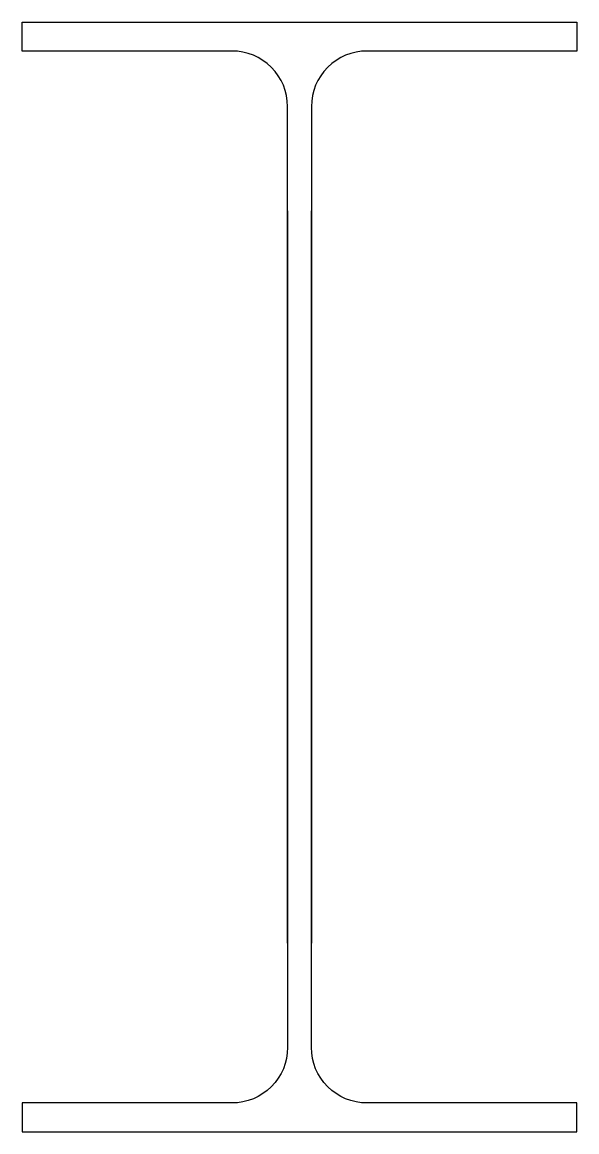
# Model space of a CAD drawing. Header units: millimetres. Extents: x 0 to 100, y 0 to 200.
import ezdxf

# ---------------------------------------------------------------- set-up
doc = ezdxf.new("R2010")
doc.units = ezdxf.units.MM

# ---------------------------------------------------------------- blocks, each defined once
blk = doc.blocks.new('W 200 x 15.0')
for points in [[(47.85, 166), (47.85, 100), (47.85, 184.8, 0.414214), (37.85, 194.8), (0, 194.8), (0, 200), (100, 200), (100, 194.8), (62.15, 194.8, 0.414214), (52.15, 184.8), (52.15, 100), (52.15, 166)], [(47.85, 34), (47.85, 100), (47.85, 15.2, -0.414214), (37.85, 5.2), (0, 5.2), (0, 0), (100, 0), (100, 5.2), (62.15, 5.2, -0.414214), (52.15, 15.2), (52.15, 100), (52.15, 34)]]:
    blk.add_lwpolyline(points, format="xyb")

msp = doc.modelspace()

# ---------------------------------------------------------------- block references
msp.add_blockref('W 200 x 15.0', (0, 0))

doc.saveas('drawing.dxf')
